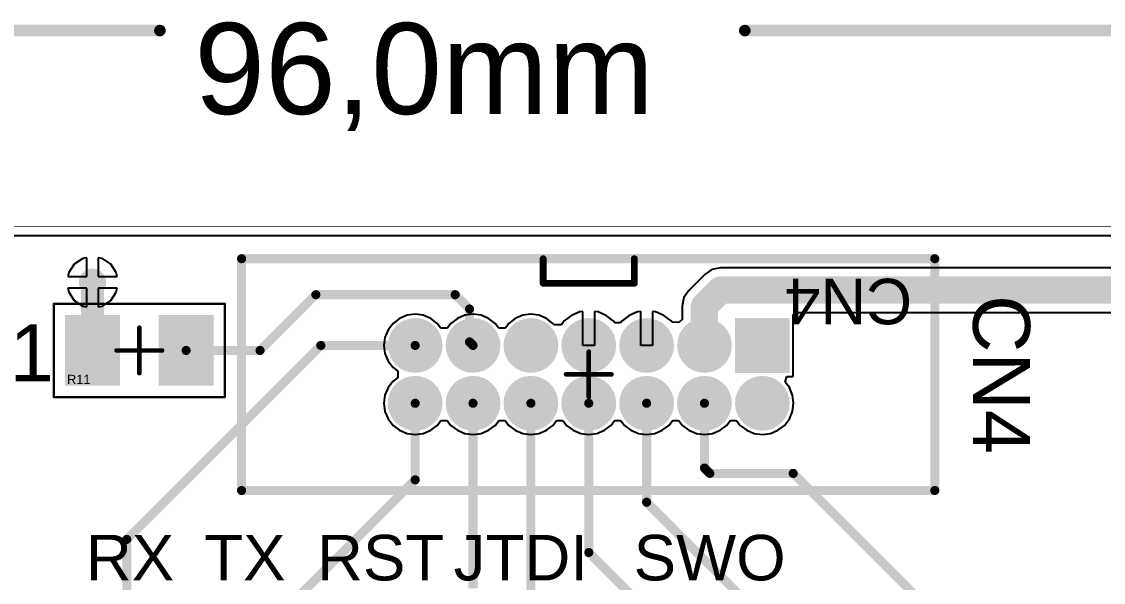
# Model space of a CAD drawing. Header units: inches. Extents: x 0 to 7.57, y 0 to 3.51.
# Drawn here: x 1.498 to 2.432, y 3.009 to 3.494 of the extents above; entities that cross this region are included whole.
import ezdxf

# ---------------------------------------------------------------- set-up
doc = ezdxf.new("R2010")
doc.units = ezdxf.units.IN
doc.header["$MEASUREMENT"] = 0
for name, color, linetype in [('Bottom Solder', 6, 'Continuous'), ('Keep-Out Layer', 6, 'Continuous'), ('L1', 1, 'Continuous'), ('L2', 5, 'Continuous'), ('Multi-Layer', 9, 'Continuous'), ('Pad Holes', 156, 'Continuous'), ('Top Courtyard', 56, 'Continuous'), ('Top Overlay', 2, 'Continuous'), ('Top Paste', 8, 'Continuous'), ('Top Solder', 216, 'Continuous'), ('Via Holes', 16, 'Continuous')]:
    doc.layers.add(name, color=color, linetype=linetype)
doc.styles.add('Arial', font='', dxfattribs={"height": 0.2})
doc.styles.get('Arial').set_extended_font_data('Arial')

# ---------------------------------------------------------------- blocks, each defined once
blk = doc.blocks.new('RES_SM0805_YAGEORC_N_11')
at = {"layer": 'L1'}
for points in [[(-0.06011815, -0.02657480000000001), (-0.06011815, 0.0265748), (-0.02074805000000001, 0.02657480000000001), (-0.02074804999999999, -0.0265748)], [(0.02074795, -0.02657480000000001), (0.02074794999999999, 0.0265748), (0.06011805, 0.02657480000000001), (0.06011805, -0.0265748)]]:
    blk.add_hatch(color=1, dxfattribs=at).paths.add_polyline_path(points)
at = {"layer": 'Top Paste'}
for points in [[(-0.06011815, -0.02657480000000001), (-0.06011815, 0.0265748), (-0.02074805000000001, 0.02657480000000001), (-0.02074804999999999, -0.0265748)], [(0.02074795, -0.02657480000000001), (0.02074794999999999, 0.0265748), (0.06011805, 0.02657480000000001), (0.06011805, -0.0265748)]]:
    blk.add_hatch(color=8, dxfattribs=at).paths.add_polyline_path(points)
at = {"layer": 'Top Solder'}
for points in [[(-0.06411815, -0.03057480000000001), (-0.06411815, 0.0305748), (-0.01674805000000001, 0.03057480000000001), (-0.01674804999999999, -0.0305748)], [(0.01674795, -0.03057480000000001), (0.01674794999999999, 0.0305748), (0.06411805, 0.03057480000000001), (0.06411805, -0.0305748)]]:
    blk.add_hatch(color=216, dxfattribs=at).paths.add_polyline_path(points)
at = {"layer": 'Top Courtyard'}
for points in [[(-0.0738189, -0.0403543, 0.0019685, 0.0019685, 0), (-0.0738189, 0.0403543, 0.0019685, 0.0019685, 0)], [(-0.0738189, 0.0403543, 0.0019685, 0.0019685, 0), (0.0738189, 0.0403543, 0.0019685, 0.0019685, 0)], [(0.0738189, -0.0403543, 0.0019685, 0.0019685, 0), (0.0738189, 0.0403543, 0.0019685, 0.0019685, 0)], [(0, -0.019685, 0.003937, 0.003937, 0), (0, 0.019685, 0.003937, 0.003937, 0)], [(-0.0196851, 0, 0.003937, 0.003937, 0), (0.019685, 0, 0.003937, 0.003937, 0)], [(-0.0738189, -0.0403543, 0.0019685, 0.0019685, 0), (0.0738189, -0.0403543, 0.0019685, 0.0019685, 0)]]:
    blk.add_lwpolyline(points, format="xyseb", dxfattribs=at)
for points in [[(-0.074311, 0.0403543, 0.0009842, 0.0009842, 1), (-0.0733268, 0.0403543, 0.0009842, 0.0009842, 1)], [(-0.074311, 0.0403543, 0.0009842, 0.0009842, 1), (-0.0733268, 0.0403543, 0.0009842, 0.0009842, 1)], [(0.0733268, 0.0403543, 0.0009842, 0.0009842, 1), (0.074311, 0.0403543, 0.0009842, 0.0009842, 1)], [(0.0733268, 0.0403543, 0.0009842, 0.0009842, 1), (0.074311, 0.0403543, 0.0009842, 0.0009842, 1)], [(-0.0009842, 0.019685, 0.0019685, 0.0019685, 1), (0.0009842, 0.019685, 0.0019685, 0.0019685, 1)], [(-0.0206693, 0, 0.0019685, 0.0019685, 1), (-0.0187009, 0, 0.0019685, 0.0019685, 1)], [(0.0187008, 0, 0.0019685, 0.0019685, 1), (0.0206692, 0, 0.0019685, 0.0019685, 1)], [(-0.0009842, -0.019685, 0.0019685, 0.0019685, 1), (0.0009842, -0.019685, 0.0019685, 0.0019685, 1)], [(-0.074311, -0.0403543, 0.0009842, 0.0009842, 1), (-0.0733268, -0.0403543, 0.0009842, 0.0009842, 1)], [(-0.074311, -0.0403543, 0.0009842, 0.0009842, 1), (-0.0733268, -0.0403543, 0.0009842, 0.0009842, 1)], [(0.0733268, -0.0403543, 0.0009842, 0.0009842, 1), (0.074311, -0.0403543, 0.0009842, 0.0009842, 1)], [(0.0733268, -0.0403543, 0.0009842, 0.0009842, 1), (0.074311, -0.0403543, 0.0009842, 0.0009842, 1)]]:
    blk.add_lwpolyline(points, format="xyseb", close=True, dxfattribs=at)
at = {"layer": 'Top Overlay'}
for points in [[(-0.0738189, -0.0403543, 0.0019685, 0.0019685, 0), (-0.0738189, 0.0403543, 0.0019685, 0.0019685, 0)], [(-0.0738189, 0.0403543, 0.0019685, 0.0019685, 0), (0.0738189, 0.0403543, 0.0019685, 0.0019685, 0)], [(0.0738189, -0.0403543, 0.0019685, 0.0019685, 0), (0.0738189, 0.0403543, 0.0019685, 0.0019685, 0)], [(-0.0738189, -0.0403543, 0.0019685, 0.0019685, 0), (0.0738189, -0.0403543, 0.0019685, 0.0019685, 0)]]:
    blk.add_lwpolyline(points, format="xyseb", dxfattribs=at)
for points in [[(-0.074311, 0.0403543, 0.0009842, 0.0009842, 1), (-0.0733268, 0.0403543, 0.0009842, 0.0009842, 1)], [(-0.074311, 0.0403543, 0.0009842, 0.0009842, 1), (-0.0733268, 0.0403543, 0.0009842, 0.0009842, 1)], [(0.0733268, 0.0403543, 0.0009842, 0.0009842, 1), (0.074311, 0.0403543, 0.0009842, 0.0009842, 1)], [(0.0733268, 0.0403543, 0.0009842, 0.0009842, 1), (0.074311, 0.0403543, 0.0009842, 0.0009842, 1)], [(-0.074311, -0.0403543, 0.0009842, 0.0009842, 1), (-0.0733268, -0.0403543, 0.0009842, 0.0009842, 1)], [(-0.074311, -0.0403543, 0.0009842, 0.0009842, 1), (-0.0733268, -0.0403543, 0.0009842, 0.0009842, 1)], [(0.0733268, -0.0403543, 0.0009842, 0.0009842, 1), (0.074311, -0.0403543, 0.0009842, 0.0009842, 1)], [(0.0733268, -0.0403543, 0.0009842, 0.0009842, 1), (0.074311, -0.0403543, 0.0009842, 0.0009842, 1)]]:
    blk.add_lwpolyline(points, format="xyseb", close=True, dxfattribs=at)
at = {"layer": 'Top Courtyard', "style": 'Arial'}
blk.add_text('R11', height=0.007874, dxfattribs=at).set_placement((-0.0624013, -0.0289373))
blk = doc.blocks.new('2002151100014T4LF_48')
at = {"layer": 'Bottom Solder'}
h = blk.add_hatch(color=6, dxfattribs=at)
edge = h.paths.add_edge_path()
edge.add_arc((-0.15, 0.025), 0.023685, 0, 360)
h = blk.add_hatch(color=6, dxfattribs=at)
edge = h.paths.add_edge_path()
edge.add_arc((-0.1, 0.025), 0.023685, 0, 360)
h = blk.add_hatch(color=6, dxfattribs=at)
edge = h.paths.add_edge_path()
edge.add_arc((-0.05, 0.025), 0.023685, 0, 360)
h = blk.add_hatch(color=6, dxfattribs=at)
edge = h.paths.add_edge_path()
edge.add_arc((0, 0.025), 0.023685, 0, 360)
h = blk.add_hatch(color=6, dxfattribs=at)
edge = h.paths.add_edge_path()
edge.add_arc((0.05, 0.025), 0.023685, 0, 360)
h = blk.add_hatch(color=6, dxfattribs=at)
edge = h.paths.add_edge_path()
edge.add_arc((0.1, 0.025), 0.023685, 0, 360)
h = blk.add_hatch(color=6, dxfattribs=at)
edge = h.paths.add_edge_path()
edge.add_arc((0.15, 0.025), 0.023685, 0, 360)
blk.add_hatch(color=6, dxfattribs=at).paths.add_polyline_path([(-0.17368505, -0.00131495), (-0.12631495, -0.00131495), (-0.12631495, -0.04868505), (-0.17368505, -0.04868505)])
h = blk.add_hatch(color=6, dxfattribs=at)
edge = h.paths.add_edge_path()
edge.add_arc((-0.1, -0.025), 0.023685, 0, 360)
h = blk.add_hatch(color=6, dxfattribs=at)
edge = h.paths.add_edge_path()
edge.add_arc((-0.05, -0.025), 0.023685, 0, 360)
h = blk.add_hatch(color=6, dxfattribs=at)
edge = h.paths.add_edge_path()
edge.add_arc((0, -0.025), 0.023685, 0, 360)
h = blk.add_hatch(color=6, dxfattribs=at)
edge = h.paths.add_edge_path()
edge.add_arc((0.05, -0.025), 0.023685, 0, 360)
h = blk.add_hatch(color=6, dxfattribs=at)
edge = h.paths.add_edge_path()
edge.add_arc((0.1, -0.025), 0.023685, 0, 360)
h = blk.add_hatch(color=6, dxfattribs=at)
edge = h.paths.add_edge_path()
edge.add_arc((0.15, -0.025), 0.023685, 0, 360)
at = {"layer": 'L1'}
h = blk.add_hatch(color=1, dxfattribs=at)
edge = h.paths.add_edge_path()
edge.add_arc((-0.15, 0.025), 0.019685, 0, 360)
h = blk.add_hatch(color=1, dxfattribs=at)
edge = h.paths.add_edge_path()
edge.add_arc((-0.1, 0.025), 0.019685, 0, 360)
h = blk.add_hatch(color=1, dxfattribs=at)
edge = h.paths.add_edge_path()
edge.add_arc((-0.05, 0.025), 0.019685, 0, 360)
h = blk.add_hatch(color=1, dxfattribs=at)
edge = h.paths.add_edge_path()
edge.add_arc((0, 0.025), 0.019685, 0, 360)
h = blk.add_hatch(color=1, dxfattribs=at)
edge = h.paths.add_edge_path()
edge.add_arc((0.05, 0.025), 0.019685, 0, 360)
h = blk.add_hatch(color=1, dxfattribs=at)
edge = h.paths.add_edge_path()
edge.add_arc((0.1, 0.025), 0.019685, 0, 360)
h = blk.add_hatch(color=1, dxfattribs=at)
edge = h.paths.add_edge_path()
edge.add_arc((0.15, 0.025), 0.019685, 0, 360)
blk.add_hatch(color=1, dxfattribs=at).paths.add_polyline_path([(-0.16968505, -0.00531495), (-0.13031495, -0.00531495), (-0.13031495, -0.04468505), (-0.16968505, -0.04468505)])
h = blk.add_hatch(color=1, dxfattribs=at)
edge = h.paths.add_edge_path()
edge.add_arc((-0.1, -0.025), 0.019685, 0, 360)
h = blk.add_hatch(color=1, dxfattribs=at)
edge = h.paths.add_edge_path()
edge.add_arc((-0.05, -0.025), 0.019685, 0, 360)
h = blk.add_hatch(color=1, dxfattribs=at)
edge = h.paths.add_edge_path()
edge.add_arc((0, -0.025), 0.019685, 0, 360)
h = blk.add_hatch(color=1, dxfattribs=at)
edge = h.paths.add_edge_path()
edge.add_arc((0.05, -0.025), 0.019685, 0, 360)
h = blk.add_hatch(color=1, dxfattribs=at)
edge = h.paths.add_edge_path()
edge.add_arc((0.1, -0.025), 0.019685, 0, 360)
h = blk.add_hatch(color=1, dxfattribs=at)
edge = h.paths.add_edge_path()
edge.add_arc((0.15, -0.025), 0.019685, 0, 360)
at = {"layer": 'L2'}
h = blk.add_hatch(color=5, dxfattribs=at)
edge = h.paths.add_edge_path()
edge.add_arc((-0.15, 0.025), 0.019685, 0, 360)
h = blk.add_hatch(color=5, dxfattribs=at)
edge = h.paths.add_edge_path()
edge.add_arc((-0.1, 0.025), 0.019685, 0, 360)
h = blk.add_hatch(color=5, dxfattribs=at)
edge = h.paths.add_edge_path()
edge.add_arc((-0.05, 0.025), 0.019685, 0, 360)
h = blk.add_hatch(color=5, dxfattribs=at)
edge = h.paths.add_edge_path()
edge.add_arc((0, 0.025), 0.019685, 0, 360)
h = blk.add_hatch(color=5, dxfattribs=at)
edge = h.paths.add_edge_path()
edge.add_arc((0.05, 0.025), 0.019685, 0, 360)
h = blk.add_hatch(color=5, dxfattribs=at)
edge = h.paths.add_edge_path()
edge.add_arc((0.1, 0.025), 0.019685, 0, 360)
h = blk.add_hatch(color=5, dxfattribs=at)
edge = h.paths.add_edge_path()
edge.add_arc((0.15, 0.025), 0.019685, 0, 360)
blk.add_hatch(color=5, dxfattribs=at).paths.add_polyline_path([(-0.16968505, -0.00531495), (-0.13031495, -0.00531495), (-0.13031495, -0.04468505), (-0.16968505, -0.04468505)])
h = blk.add_hatch(color=5, dxfattribs=at)
edge = h.paths.add_edge_path()
edge.add_arc((-0.1, -0.025), 0.019685, 0, 360)
h = blk.add_hatch(color=5, dxfattribs=at)
edge = h.paths.add_edge_path()
edge.add_arc((-0.05, -0.025), 0.019685, 0, 360)
h = blk.add_hatch(color=5, dxfattribs=at)
edge = h.paths.add_edge_path()
edge.add_arc((0, -0.025), 0.019685, 0, 360)
h = blk.add_hatch(color=5, dxfattribs=at)
edge = h.paths.add_edge_path()
edge.add_arc((0.05, -0.025), 0.019685, 0, 360)
h = blk.add_hatch(color=5, dxfattribs=at)
edge = h.paths.add_edge_path()
edge.add_arc((0.1, -0.025), 0.019685, 0, 360)
h = blk.add_hatch(color=5, dxfattribs=at)
edge = h.paths.add_edge_path()
edge.add_arc((0.15, -0.025), 0.019685, 0, 360)
at = {"layer": 'Multi-Layer'}
h = blk.add_hatch(color=9, dxfattribs=at)
edge = h.paths.add_edge_path()
edge.add_arc((-0.15, 0.025), 0.019685, 0, 360)
h = blk.add_hatch(color=9, dxfattribs=at)
edge = h.paths.add_edge_path()
edge.add_arc((-0.1, 0.025), 0.019685, 0, 360)
h = blk.add_hatch(color=9, dxfattribs=at)
edge = h.paths.add_edge_path()
edge.add_arc((-0.05, 0.025), 0.019685, 0, 360)
h = blk.add_hatch(color=9, dxfattribs=at)
edge = h.paths.add_edge_path()
edge.add_arc((0, 0.025), 0.019685, 0, 360)
h = blk.add_hatch(color=9, dxfattribs=at)
edge = h.paths.add_edge_path()
edge.add_arc((0.05, 0.025), 0.019685, 0, 360)
h = blk.add_hatch(color=9, dxfattribs=at)
edge = h.paths.add_edge_path()
edge.add_arc((0.1, 0.025), 0.019685, 0, 360)
h = blk.add_hatch(color=9, dxfattribs=at)
edge = h.paths.add_edge_path()
edge.add_arc((0.15, 0.025), 0.019685, 0, 360)
blk.add_hatch(color=9, dxfattribs=at).paths.add_polyline_path([(-0.16968505, -0.00531495), (-0.13031495, -0.00531495), (-0.13031495, -0.04468505), (-0.16968505, -0.04468505)])
h = blk.add_hatch(color=9, dxfattribs=at)
edge = h.paths.add_edge_path()
edge.add_arc((-0.1, -0.025), 0.019685, 0, 360)
h = blk.add_hatch(color=9, dxfattribs=at)
edge = h.paths.add_edge_path()
edge.add_arc((-0.05, -0.025), 0.019685, 0, 360)
h = blk.add_hatch(color=9, dxfattribs=at)
edge = h.paths.add_edge_path()
edge.add_arc((0, -0.025), 0.019685, 0, 360)
h = blk.add_hatch(color=9, dxfattribs=at)
edge = h.paths.add_edge_path()
edge.add_arc((0.05, -0.025), 0.019685, 0, 360)
h = blk.add_hatch(color=9, dxfattribs=at)
edge = h.paths.add_edge_path()
edge.add_arc((0.1, -0.025), 0.019685, 0, 360)
h = blk.add_hatch(color=9, dxfattribs=at)
edge = h.paths.add_edge_path()
edge.add_arc((0.15, -0.025), 0.019685, 0, 360)
at = {"layer": 'Pad Holes'}
h = blk.add_hatch(color=7, dxfattribs=at)
edge = h.paths.add_edge_path()
edge.add_arc((-0.15, 0.025), 0.0137795, 0, 360)
h = blk.add_hatch(color=7, dxfattribs=at)
edge = h.paths.add_edge_path()
edge.add_arc((-0.1, 0.025), 0.0137795, 0, 360)
h = blk.add_hatch(color=7, dxfattribs=at)
edge = h.paths.add_edge_path()
edge.add_arc((-0.05, 0.025), 0.0137795, 0, 360)
h = blk.add_hatch(color=7, dxfattribs=at)
edge = h.paths.add_edge_path()
edge.add_arc((0, 0.025), 0.0137795, 0, 360)
h = blk.add_hatch(color=7, dxfattribs=at)
edge = h.paths.add_edge_path()
edge.add_arc((0.05, 0.025), 0.0137795, 0, 360)
h = blk.add_hatch(color=7, dxfattribs=at)
edge = h.paths.add_edge_path()
edge.add_arc((0.1, 0.025), 0.0137795, 0, 360)
h = blk.add_hatch(color=7, dxfattribs=at)
edge = h.paths.add_edge_path()
edge.add_arc((0.15, 0.025), 0.0137795, 0, 360)
h = blk.add_hatch(color=7, dxfattribs=at)
edge = h.paths.add_edge_path()
edge.add_arc((-0.15, -0.025), 0.0137795, 0, 360)
h = blk.add_hatch(color=7, dxfattribs=at)
edge = h.paths.add_edge_path()
edge.add_arc((-0.1, -0.025), 0.0137795, 0, 360)
h = blk.add_hatch(color=7, dxfattribs=at)
edge = h.paths.add_edge_path()
edge.add_arc((-0.05, -0.025), 0.0137795, 0, 360)
h = blk.add_hatch(color=7, dxfattribs=at)
edge = h.paths.add_edge_path()
edge.add_arc((0, -0.025), 0.0137795, 0, 360)
h = blk.add_hatch(color=7, dxfattribs=at)
edge = h.paths.add_edge_path()
edge.add_arc((0.05, -0.025), 0.0137795, 0, 360)
h = blk.add_hatch(color=7, dxfattribs=at)
edge = h.paths.add_edge_path()
edge.add_arc((0.1, -0.025), 0.0137795, 0, 360)
h = blk.add_hatch(color=7, dxfattribs=at)
edge = h.paths.add_edge_path()
edge.add_arc((0.15, -0.025), 0.0137795, 0, 360)
at = {"layer": 'Top Solder'}
h = blk.add_hatch(color=216, dxfattribs=at)
edge = h.paths.add_edge_path()
edge.add_arc((-0.15, 0.025), 0.023685, 0, 360)
h = blk.add_hatch(color=216, dxfattribs=at)
edge = h.paths.add_edge_path()
edge.add_arc((-0.1, 0.025), 0.023685, 0, 360)
h = blk.add_hatch(color=216, dxfattribs=at)
edge = h.paths.add_edge_path()
edge.add_arc((-0.05, 0.025), 0.023685, 0, 360)
h = blk.add_hatch(color=216, dxfattribs=at)
edge = h.paths.add_edge_path()
edge.add_arc((0, 0.025), 0.023685, 0, 360)
h = blk.add_hatch(color=216, dxfattribs=at)
edge = h.paths.add_edge_path()
edge.add_arc((0.05, 0.025), 0.023685, 0, 360)
h = blk.add_hatch(color=216, dxfattribs=at)
edge = h.paths.add_edge_path()
edge.add_arc((0.1, 0.025), 0.023685, 0, 360)
h = blk.add_hatch(color=216, dxfattribs=at)
edge = h.paths.add_edge_path()
edge.add_arc((0.15, 0.025), 0.023685, 0, 360)
blk.add_hatch(color=216, dxfattribs=at).paths.add_polyline_path([(-0.17368505, -0.00131495), (-0.12631495, -0.00131495), (-0.12631495, -0.04868505), (-0.17368505, -0.04868505)])
h = blk.add_hatch(color=216, dxfattribs=at)
edge = h.paths.add_edge_path()
edge.add_arc((-0.1, -0.025), 0.023685, 0, 360)
h = blk.add_hatch(color=216, dxfattribs=at)
edge = h.paths.add_edge_path()
edge.add_arc((-0.05, -0.025), 0.023685, 0, 360)
h = blk.add_hatch(color=216, dxfattribs=at)
edge = h.paths.add_edge_path()
edge.add_arc((0, -0.025), 0.023685, 0, 360)
h = blk.add_hatch(color=216, dxfattribs=at)
edge = h.paths.add_edge_path()
edge.add_arc((0.05, -0.025), 0.023685, 0, 360)
h = blk.add_hatch(color=216, dxfattribs=at)
edge = h.paths.add_edge_path()
edge.add_arc((0.1, -0.025), 0.023685, 0, 360)
h = blk.add_hatch(color=216, dxfattribs=at)
edge = h.paths.add_edge_path()
edge.add_arc((0.15, -0.025), 0.023685, 0, 360)
at = {"layer": 'Top Courtyard'}
for points in [[(-0.2990157, 0.1003937, 0.007874, 0.007874, 0), (-0.2990157, -0.1, 0.007874, 0.007874, 0)], [(0.3, 0.1003937, 0.007874, 0.007874, 0), (-0.2990157, 0.1003937, 0.007874, 0.007874, 0)], [(0.3, 0.1003937, 0.007874, 0.007874, 0), (0.3, -0.1, 0.007874, 0.007874, 0)], [(0, 0.019685, 0.003937, 0.003937, 0), (0, -0.019685, 0.003937, 0.003937, 0)], [(0.019685, 0, 0.003937, 0.003937, 0), (-0.019685, 0, 0.003937, 0.003937, 0)], [(0.3, -0.1, 0.007874, 0.007874, 0), (-0.2990157, -0.1, 0.007874, 0.007874, 0)]]:
    blk.add_lwpolyline(points, format="xyseb", dxfattribs=at)
for points in [[(-0.3009842, 0.1003937, 0.003937, 0.003937, 1), (-0.2970472, 0.1003937, 0.003937, 0.003937, 1)], [(-0.3009842, 0.1003937, 0.003937, 0.003937, 1), (-0.2970472, 0.1003937, 0.003937, 0.003937, 1)], [(0.2980315, 0.1003937, 0.003937, 0.003937, 1), (0.3019685, 0.1003937, 0.003937, 0.003937, 1)], [(0.2980315, 0.1003937, 0.003937, 0.003937, 1), (0.3019685, 0.1003937, 0.003937, 0.003937, 1)], [(-0.0009842, 0.019685, 0.0019685, 0.0019685, 1), (0.0009842, 0.019685, 0.0019685, 0.0019685, 1)], [(-0.0206692, 0, 0.0019685, 0.0019685, 1), (-0.0187008, 0, 0.0019685, 0.0019685, 1)], [(0.0187008, 0, 0.0019685, 0.0019685, 1), (0.0206692, 0, 0.0019685, 0.0019685, 1)], [(-0.0009842, -0.019685, 0.0019685, 0.0019685, 1), (0.0009842, -0.019685, 0.0019685, 0.0019685, 1)], [(-0.3009842, -0.1, 0.003937, 0.003937, 1), (-0.2970472, -0.1, 0.003937, 0.003937, 1)], [(-0.3009842, -0.1, 0.003937, 0.003937, 1), (-0.2970472, -0.1, 0.003937, 0.003937, 1)], [(0.2980315, -0.1, 0.003937, 0.003937, 1), (0.3019685, -0.1, 0.003937, 0.003937, 1)], [(0.2980315, -0.1, 0.003937, 0.003937, 1), (0.3019685, -0.1, 0.003937, 0.003937, 1)]]:
    blk.add_lwpolyline(points, format="xyseb", close=True, dxfattribs=at)
at = {"layer": 'Top Overlay'}
for points in [[(-0.2990157, 0.1003937, 0.007874, 0.007874, 0), (-0.2990157, -0.1, 0.007874, 0.007874, 0)], [(0.3, 0.1003937, 0.007874, 0.007874, 0), (-0.2990157, 0.1003937, 0.007874, 0.007874, 0)], [(0.3, 0.1003937, 0.007874, 0.007874, 0), (0.3, -0.1, 0.007874, 0.007874, 0)], [(-0.0393701, -0.0787402, 0.0059055, 0.0059055, 0), (-0.0393701, -0.1, 0.0059055, 0.0059055, 0)], [(0.0393701, -0.0787402, 0.0059055, 0.0059055, 0), (-0.0393701, -0.0787402, 0.0059055, 0.0059055, 0)], [(0.0393701, -0.0787402, 0.0059055, 0.0059055, 0), (0.0393701, -0.1, 0.0059055, 0.0059055, 0)], [(0.3, -0.1, 0.007874, 0.007874, 0), (-0.2990157, -0.1, 0.007874, 0.007874, 0)]]:
    blk.add_lwpolyline(points, format="xyseb", dxfattribs=at)
for points in [[(-0.3009842, 0.1003937, 0.003937, 0.003937, 1), (-0.2970472, 0.1003937, 0.003937, 0.003937, 1)], [(-0.3009842, 0.1003937, 0.003937, 0.003937, 1), (-0.2970472, 0.1003937, 0.003937, 0.003937, 1)], [(0.2980315, 0.1003937, 0.003937, 0.003937, 1), (0.3019685, 0.1003937, 0.003937, 0.003937, 1)], [(0.2980315, 0.1003937, 0.003937, 0.003937, 1), (0.3019685, 0.1003937, 0.003937, 0.003937, 1)], [(-0.0408465, -0.0787402, 0.0029527, 0.0029527, 1), (-0.0378937, -0.0787402, 0.0029527, 0.0029527, 1)], [(-0.0408465, -0.0787402, 0.0029527, 0.0029527, 1), (-0.0378937, -0.0787402, 0.0029527, 0.0029527, 1)], [(0.0378937, -0.0787402, 0.0029527, 0.0029527, 1), (0.0408465, -0.0787402, 0.0029527, 0.0029527, 1)], [(0.0378937, -0.0787402, 0.0029527, 0.0029527, 1), (0.0408465, -0.0787402, 0.0029527, 0.0029527, 1)], [(-0.3009842, -0.1, 0.003937, 0.003937, 1), (-0.2970472, -0.1, 0.003937, 0.003937, 1)], [(-0.3009842, -0.1, 0.003937, 0.003937, 1), (-0.2970472, -0.1, 0.003937, 0.003937, 1)], [(-0.0408465, -0.1, 0.0029527, 0.0029527, 1), (-0.0378937, -0.1, 0.0029527, 0.0029527, 1)], [(0.0378937, -0.1, 0.0029527, 0.0029527, 1), (0.0408465, -0.1, 0.0029527, 0.0029527, 1)], [(0.2980315, -0.1, 0.003937, 0.003937, 1), (0.3019685, -0.1, 0.003937, 0.003937, 1)], [(0.2980315, -0.1, 0.003937, 0.003937, 1), (0.3019685, -0.1, 0.003937, 0.003937, 1)]]:
    blk.add_lwpolyline(points, format="xyseb", close=True, dxfattribs=at)
at = {"layer": 'Top Courtyard', "style": 'Arial'}
blk.add_text('CN4', height=0.0393701, dxfattribs=at).set_placement((-0.2795276, -0.0826772))

msp = doc.modelspace()

# ---------------------------------------------------------------- hatches: boundary and pattern name
at = {"layer": 'Bottom Solder'}
h = msp.add_hatch(color=6, dxfattribs=at)
edge = h.paths.add_edge_path()
edge.add_arc((1.5589762, 3.2686218), 0.0099055, 0, 360)
at = {"layer": 'L1'}
h = msp.add_hatch(color=1, dxfattribs=at)
edge = h.paths.add_edge_path()
edge.add_arc((1.5589762, 3.2686218), 0.011811, 0, 360)
at = {"layer": 'L2'}
h = msp.add_hatch(color=5, dxfattribs=at)
edge = h.paths.add_edge_path()
edge.add_arc((1.5589762, 3.2686218), 0.011811, 0, 360)
at = {"layer": 'Top Solder'}
h = msp.add_hatch(color=216, dxfattribs=at)
edge = h.paths.add_edge_path()
edge.add_arc((1.5589762, 3.2686218), 0.0099055, 0, 360)
at = {"layer": 'Via Holes'}
h = msp.add_hatch(color=7, dxfattribs=at)
edge = h.paths.add_edge_path()
edge.add_arc((1.5589762, 3.2686218), 0.0059055, 0, 360)

# ---------------------------------------------------------------- linework, layer by layer
at = {"layer": 'Keep-Out Layer'}
msp.add_lwpolyline([(0.4822835, 3.3169291, 0.0003937, 0.0003937, 0), (3.3169292, 3.3169291, 0.0003937, 0.0003937, 0)], format="xyseb", dxfattribs=at)
at = {"layer": 'L1'}
for points in [[(1.5589762, 3.2096458, 0.019685, 0.019685, 0), (1.5589762, 3.2686218, 0.019685, 0.019685, 0)], [(1.7037402, 3.2096457, 0.007874, 0.007874, 0), (1.7519685, 3.257874, 0.007874, 0.007874, 0)], [(1.7519685, 3.257874, 0.007874, 0.007874, 0), (1.872356, 3.257874, 0.007874, 0.007874, 0)], [(1.872356, 3.257874, 0.007874, 0.007874, 0), (1.8847575, 3.2454725, 0.007874, 0.007874, 0)], [(1.8847575, 3.2170142, 0.007874, 0.007874, 0), (1.8847575, 3.2454725, 0.007874, 0.007874, 0)], [(1.5589762, 3.2096458, 0.019685, 0.019685, 0), (1.5589763, 3.2096457, 0.019685, 0.019685, 0)], [(1.5885827, 3.0462598, 0.007874, 0.007874, 0), (1.7562993, 3.2139764, 0.007874, 0.007874, 0)], [(1.7562993, 3.2139764, 0.007874, 0.007874, 0), (1.8377953, 3.2139764, 0.007874, 0.007874, 0)], [(1.8847575, 3.2170142, 0.007874, 0.007874, 0), (1.8877953, 3.2139764, 0.007874, 0.007874, 0)], [(1.6398424, 3.2096457, 0.007874, 0.007874, 0), (1.7037402, 3.2096457, 0.007874, 0.007874, 0)], [(1.8377953, 3.0977167, 0.007874, 0.007874, 0), (1.8377953, 3.1639764, 0.007874, 0.007874, 0)], [(1.8877953, 3.0040158, 0.007874, 0.007874, 0), (1.8877953, 3.1639764, 0.007874, 0.007874, 0)], [(1.9377953, 2.9658268, 0.007874, 0.007874, 0), (1.9377953, 3.1639764, 0.007874, 0.007874, 0)], [(1.9877953, 3.0349478, 0.007874, 0.007874, 0), (1.9877953, 3.1639764, 0.007874, 0.007874, 0)], [(2.0377953, 3.0784252, 0.007874, 0.007874, 0), (2.0377953, 3.1639764, 0.007874, 0.007874, 0)], [(2.0877953, 3.107959, 0.007874, 0.007874, 0), (2.0877953, 3.1639764, 0.007874, 0.007874, 0)], [(2.0877953, 3.107959, 0.007874, 0.007874, 0), (2.0924078, 3.1033465, 0.007874, 0.007874, 0)], [(2.0924078, 3.1033465, 0.007874, 0.007874, 0), (2.1644491, 3.1033465, 0.007874, 0.007874, 0)], [(2.1644491, 3.1033465, 0.007874, 0.007874, 0), (2.2952756, 2.97252, 0.007874, 0.007874, 0)], [(1.7007873, 2.9607087, 0.007874, 0.007874, 0), (1.8377953, 3.0977167, 0.007874, 0.007874, 0)], [(2.0377953, 3.0784252, 0.007874, 0.007874, 0), (2.1545276, 2.9616929, 0.007874, 0.007874, 0)], [(1.5885827, 2.9616929, 0.007874, 0.007874, 0), (1.5885827, 3.0462598, 0.007874, 0.007874, 0)], [(1.9877953, 3.0349478, 0.007874, 0.007874, 0), (2.0393701, 2.983373, 0.007874, 0.007874, 0)]]:
    msp.add_lwpolyline(points, format="xyseb", dxfattribs=at)
for points in [[(1.554055, 3.2686218, 0.0098425, 0.0098425, 1), (1.5638974, 3.2686218, 0.0098425, 0.0098425, 1)], [(1.75, 3.257874, 0.003937, 0.003937, 1), (1.753937, 3.257874, 0.003937, 0.003937, 1)], [(1.75, 3.257874, 0.003937, 0.003937, 1), (1.753937, 3.257874, 0.003937, 0.003937, 1)], [(1.8703875, 3.257874, 0.003937, 0.003937, 1), (1.8743245, 3.257874, 0.003937, 0.003937, 1)], [(1.8703875, 3.257874, 0.003937, 0.003937, 1), (1.8743245, 3.257874, 0.003937, 0.003937, 1)], [(1.882789, 3.2454725, 0.003937, 0.003937, 1), (1.886726, 3.2454725, 0.003937, 0.003937, 1)], [(1.882789, 3.2454725, 0.003937, 0.003937, 1), (1.886726, 3.2454725, 0.003937, 0.003937, 1)], [(1.554055, 3.2096458, 0.0098425, 0.0098425, 1), (1.5638974, 3.2096458, 0.0098425, 0.0098425, 1)], [(1.554055, 3.2096458, 0.0098425, 0.0098425, 1), (1.5638974, 3.2096458, 0.0098425, 0.0098425, 1)], [(1.5540551, 3.2096457, 0.0098425, 0.0098425, 1), (1.5638975, 3.2096457, 0.0098425, 0.0098425, 1)], [(1.7543308, 3.2139764, 0.003937, 0.003937, 1), (1.7582678, 3.2139764, 0.003937, 0.003937, 1)], [(1.7543308, 3.2139764, 0.003937, 0.003937, 1), (1.7582678, 3.2139764, 0.003937, 0.003937, 1)], [(1.8358268, 3.2139764, 0.003937, 0.003937, 1), (1.8397638, 3.2139764, 0.003937, 0.003937, 1)], [(1.882789, 3.2170142, 0.003937, 0.003937, 1), (1.886726, 3.2170142, 0.003937, 0.003937, 1)], [(1.882789, 3.2170142, 0.003937, 0.003937, 1), (1.886726, 3.2170142, 0.003937, 0.003937, 1)], [(1.8858268, 3.2139764, 0.003937, 0.003937, 1), (1.8897638, 3.2139764, 0.003937, 0.003937, 1)], [(1.6378739, 3.2096457, 0.003937, 0.003937, 1), (1.6418109, 3.2096457, 0.003937, 0.003937, 1)], [(1.7017717, 3.2096457, 0.003937, 0.003937, 1), (1.7057087, 3.2096457, 0.003937, 0.003937, 1)], [(1.7017717, 3.2096457, 0.003937, 0.003937, 1), (1.7057087, 3.2096457, 0.003937, 0.003937, 1)], [(1.8358268, 3.1639764, 0.003937, 0.003937, 1), (1.8397638, 3.1639764, 0.003937, 0.003937, 1)], [(1.8858268, 3.1639764, 0.003937, 0.003937, 1), (1.8897638, 3.1639764, 0.003937, 0.003937, 1)], [(1.9358268, 3.1639764, 0.003937, 0.003937, 1), (1.9397638, 3.1639764, 0.003937, 0.003937, 1)], [(1.9858268, 3.1639764, 0.003937, 0.003937, 1), (1.9897638, 3.1639764, 0.003937, 0.003937, 1)], [(2.0358268, 3.1639764, 0.003937, 0.003937, 1), (2.0397638, 3.1639764, 0.003937, 0.003937, 1)], [(2.0858268, 3.1639764, 0.003937, 0.003937, 1), (2.0897638, 3.1639764, 0.003937, 0.003937, 1)], [(2.0858268, 3.107959, 0.003937, 0.003937, 1), (2.0897638, 3.107959, 0.003937, 0.003937, 1)], [(2.0858268, 3.107959, 0.003937, 0.003937, 1), (2.0897638, 3.107959, 0.003937, 0.003937, 1)], [(2.0904393, 3.1033465, 0.003937, 0.003937, 1), (2.0943763, 3.1033465, 0.003937, 0.003937, 1)], [(2.0904393, 3.1033465, 0.003937, 0.003937, 1), (2.0943763, 3.1033465, 0.003937, 0.003937, 1)], [(2.1624806, 3.1033465, 0.003937, 0.003937, 1), (2.1664176, 3.1033465, 0.003937, 0.003937, 1)], [(2.1624806, 3.1033465, 0.003937, 0.003937, 1), (2.1664176, 3.1033465, 0.003937, 0.003937, 1)], [(1.8358268, 3.0977167, 0.003937, 0.003937, 1), (1.8397638, 3.0977167, 0.003937, 0.003937, 1)], [(1.8358268, 3.0977167, 0.003937, 0.003937, 1), (1.8397638, 3.0977167, 0.003937, 0.003937, 1)], [(2.0358268, 3.0784252, 0.003937, 0.003937, 1), (2.0397638, 3.0784252, 0.003937, 0.003937, 1)], [(2.0358268, 3.0784252, 0.003937, 0.003937, 1), (2.0397638, 3.0784252, 0.003937, 0.003937, 1)], [(1.5866142, 3.0462598, 0.003937, 0.003937, 1), (1.5905512, 3.0462598, 0.003937, 0.003937, 1)], [(1.5866142, 3.0462598, 0.003937, 0.003937, 1), (1.5905512, 3.0462598, 0.003937, 0.003937, 1)], [(1.9858268, 3.0349478, 0.003937, 0.003937, 1), (1.9897638, 3.0349478, 0.003937, 0.003937, 1)], [(1.9858268, 3.0349478, 0.003937, 0.003937, 1), (1.9897638, 3.0349478, 0.003937, 0.003937, 1)]]:
    msp.add_lwpolyline(points, format="xyseb", close=True, dxfattribs=at)
at = {"layer": 'L2'}
for p, q in [((0.4856086, 3.308901), (3.3136038, 3.3089013)), ((1.5432513, 3.2843467), (1.5384307, 3.277132)), ((1.550466, 3.2891673), (1.5432513, 3.2843467)), ((1.5539762, 3.2898655), (1.550466, 3.2891673)), ((1.5539762, 3.2736218), (1.5539762, 3.2898655)), ((1.5674864, 3.2891673), (1.5639762, 3.2898655)), ((1.5639762, 3.2898655), (1.5639762, 3.2736218)), ((1.5747011, 3.2843467), (1.5674864, 3.2891673)), ((1.5795217, 3.277132), (1.5747011, 3.2843467)), ((2.1016328, 3.2810788), (2.0942593, 3.2796121)), ((3.1691893, 3.2810788), (2.1016328, 3.2810788)), ((1.5384307, 3.277132), (1.5377325, 3.2736218)), ((1.5377325, 3.2736218), (1.5539762, 3.2736218)), ((1.5639762, 3.2736218), (1.5802199, 3.2736218)), ((1.5802199, 3.2736218), (1.5795217, 3.277132)), ((2.0880084, 3.2754354), (2.0741709, 3.2615979)), ((2.0942593, 3.2796121), (2.0880084, 3.2754354)), ((1.5539762, 3.2636218), (1.5377325, 3.2636218)), ((1.5377325, 3.2636218), (1.5384307, 3.2601116)), ((1.5539762, 3.2473781), (1.5539762, 3.2636218)), ((1.5802199, 3.2636218), (1.5639762, 3.2636218)), ((1.5639762, 3.2636218), (1.5639762, 3.2473781)), ((1.5795217, 3.2601116), (1.5802199, 3.2636218)), ((1.5384307, 3.2601116), (1.5432513, 3.2528969)), ((1.5747011, 3.2528969), (1.5795217, 3.2601116)), ((2.0699942, 3.255347), (2.0685275, 3.2479735)), ((2.0741709, 3.2615979), (2.0699942, 3.255347)), ((1.5432513, 3.2528969), (1.550466, 3.2480763)), ((1.550466, 3.2480763), (1.5539762, 3.2473781)), ((1.5639762, 3.2473781), (1.5674864, 3.2480763)), ((1.5674864, 3.2480763), (1.5747011, 3.2528969)), ((2.0685275, 3.2479735), (2.0685275, 3.2364996)), ((1.824294, 3.2373613), (1.8187016, 3.2330701)), ((1.8308065, 3.2400589), (1.824294, 3.2373613)), ((1.8377953, 3.240979), (1.8308065, 3.2400589)), ((1.8447841, 3.2400589), (1.8377953, 3.240979)), ((1.8512966, 3.2373613), (1.8447841, 3.2400589)), ((1.856889, 3.2330701), (1.8512966, 3.2373613)), ((1.874294, 3.2373613), (1.8687016, 3.2330701)), ((1.8808065, 3.2400589), (1.874294, 3.2373613)), ((1.8877953, 3.240979), (1.8808065, 3.2400589)), ((1.8947841, 3.2400589), (1.8877953, 3.240979)), ((1.9012966, 3.2373613), (1.8947841, 3.2400589)), ((1.906889, 3.2330701), (1.9012966, 3.2373613)), ((1.924294, 3.2373613), (1.9187016, 3.2330701)), ((1.9308065, 3.2400589), (1.924294, 3.2373613)), ((1.9377953, 3.240979), (1.9308065, 3.2400589)), ((1.9447841, 3.2400589), (1.9377953, 3.240979)), ((1.9512966, 3.2373613), (1.9447841, 3.2400589)), ((1.956889, 3.2330701), (1.9512966, 3.2373613)), ((1.9666237, 3.235148), (1.9641103, 3.2318725)), ((1.9728247, 3.2399062), (1.9666237, 3.235148)), ((1.9800459, 3.2428974), (1.9728247, 3.2399062)), ((1.9827951, 3.2432593), (1.9800459, 3.2428974)), ((1.9827951, 3.2139764), (1.9827951, 3.2432593)), ((1.9955447, 3.2428974), (1.9927951, 3.2432594)), ((1.9927951, 3.2432594), (1.9927951, 3.2139764)), ((2.0027659, 3.2399062), (1.9955447, 3.2428974)), ((2.0089669, 3.235148), (2.0027659, 3.2399062)), ((2.0102953, 3.2334168), (2.0089669, 3.235148)), ((2.0166237, 3.235148), (2.0152953, 3.2334168)), ((2.0228247, 3.2399062), (2.0166237, 3.235148)), ((2.0300459, 3.2428974), (2.0228247, 3.2399062)), ((2.0327951, 3.2432593), (2.0300459, 3.2428974)), ((2.0327951, 3.2139764), (2.0327951, 3.2432593)), ((2.0455447, 3.2428974), (2.0427951, 3.2432594)), ((2.0427951, 3.2432594), (2.0427951, 3.2139764)), ((2.0527659, 3.2399062), (2.0455447, 3.2428974)), ((2.0589669, 3.235148), (2.0527659, 3.2399062)), ((2.0598337, 3.2340184), (2.0589669, 3.235148)), ((2.0685275, 3.2364996), (2.0657712, 3.2337068)), ((2.1645669, 3.2407479), (2.1688234, 3.2425432)), ((2.1645669, 3.1872048), (2.1645669, 3.2407479)), ((2.1688234, 3.2425432), (3.1612083, 3.2425432)), ((1.8144104, 3.2274777), (1.8117128, 3.2209652)), ((1.8187016, 3.2330701), (1.8144104, 3.2274777)), ((1.8597633, 3.2293243), (1.856889, 3.2330701)), ((1.8606373, 3.228977), (1.8597633, 3.2293243)), ((1.8649533, 3.228977), (1.8606373, 3.228977)), ((1.8658273, 3.2293243), (1.8649533, 3.228977)), ((1.8687016, 3.2330701), (1.8658273, 3.2293243)), ((1.9097633, 3.2293243), (1.906889, 3.2330701)), ((1.9106373, 3.228977), (1.9097633, 3.2293243)), ((1.9149533, 3.228977), (1.9106373, 3.228977)), ((1.9158273, 3.2293243), (1.9149533, 3.228977)), ((1.9187016, 3.2330701), (1.9158273, 3.2293243)), ((1.9578517, 3.2318155), (1.956889, 3.2330701)), ((1.9641103, 3.2318725), (1.9578517, 3.2318155)), ((2.0152953, 3.2334168), (2.0102953, 3.2334168)), ((2.0657712, 3.2337068), (2.0598337, 3.2340184)), ((1.8117128, 3.2209652), (1.8107927, 3.2139764)), ((1.8107927, 3.2139764), (1.8117128, 3.2069876)), ((1.8117128, 3.2069876), (1.8144104, 3.2004751)), ((1.9927951, 3.2139764), (1.9827951, 3.2139764)), ((2.0427951, 3.2139764), (2.0327951, 3.2139764)), ((1.8144104, 3.2004751), (1.8187016, 3.1948827)), ((1.8187016, 3.1948827), (1.8224474, 3.1920084)), ((1.8224474, 3.1920084), (1.8227947, 3.1911344)), ((1.8227947, 3.1911344), (1.8227947, 3.1868184)), ((1.8187016, 3.1830701), (1.8144104, 3.1774777)), ((1.8224474, 3.1859444), (1.8187016, 3.1830701)), ((1.8227947, 3.1868184), (1.8224474, 3.1859444)), ((2.157553, 3.1822048), (2.1589663, 3.1872048)), ((2.1611802, 3.1774777), (2.157553, 3.1822048)), ((2.1589663, 3.1872048), (2.1645669, 3.1872048)), ((1.8117128, 3.1709652), (1.8107927, 3.1639764)), ((1.8144104, 3.1774777), (1.8117128, 3.1709652)), ((2.1638778, 3.1709652), (2.1611802, 3.1774777)), ((2.1647979, 3.1639764), (2.1638778, 3.1709652)), ((1.8107927, 3.1639764), (1.8117128, 3.1569876)), ((2.1638778, 3.1569876), (2.1647979, 3.1639764)), ((1.8117128, 3.1569876), (1.8144104, 3.1504751)), ((1.8144104, 3.1504751), (1.8187016, 3.1448827)), ((2.156889, 3.1448827), (2.1611802, 3.1504751)), ((2.1611802, 3.1504751), (2.1638778, 3.1569876)), ((1.8187016, 3.1448827), (1.824294, 3.1405915)), ((1.8512966, 3.1405915), (1.856889, 3.1448827)), ((1.856889, 3.1448827), (1.8597633, 3.1486285)), ((1.8597633, 3.1486285), (1.8606373, 3.1489758)), ((1.8606373, 3.1489758), (1.8649533, 3.1489758)), ((1.8649533, 3.1489758), (1.8658273, 3.1486285)), ((1.8658273, 3.1486285), (1.8687016, 3.1448827)), ((1.8687016, 3.1448827), (1.874294, 3.1405915)), ((1.9012966, 3.1405915), (1.906889, 3.1448827)), ((1.906889, 3.1448827), (1.9097633, 3.1486285)), ((1.9097633, 3.1486285), (1.9106373, 3.1489758)), ((1.9106373, 3.1489758), (1.9149533, 3.1489758)), ((1.9149533, 3.1489758), (1.9158273, 3.1486285)), ((1.9158273, 3.1486285), (1.9187016, 3.1448827)), ((1.9187016, 3.1448827), (1.924294, 3.1405915)), ((1.9512966, 3.1405915), (1.956889, 3.1448827)), ((1.956889, 3.1448827), (1.9597633, 3.1486285)), ((1.9597633, 3.1486285), (1.9606373, 3.1489758)), ((1.9606373, 3.1489758), (1.9649533, 3.1489758)), ((1.9649533, 3.1489758), (1.9658273, 3.1486285)), ((1.9658273, 3.1486285), (1.9687016, 3.1448827)), ((1.9687016, 3.1448827), (1.974294, 3.1405915)), ((2.0012966, 3.1405915), (2.006889, 3.1448827)), ((2.006889, 3.1448827), (2.0097633, 3.1486285)), ((2.0097633, 3.1486285), (2.0106373, 3.1489758)), ((2.0106373, 3.1489758), (2.0149533, 3.1489758)), ((2.0149533, 3.1489758), (2.0158273, 3.1486285)), ((2.0158273, 3.1486285), (2.0187016, 3.1448827)), ((2.0187016, 3.1448827), (2.024294, 3.1405915)), ((2.0512966, 3.1405915), (2.056889, 3.1448827)), ((2.056889, 3.1448827), (2.0597633, 3.1486285)), ((2.0597633, 3.1486285), (2.0606373, 3.1489758)), ((2.0606373, 3.1489758), (2.0649533, 3.1489758)), ((2.0649533, 3.1489758), (2.0658273, 3.1486285)), ((2.0658273, 3.1486285), (2.0687016, 3.1448827)), ((2.0687016, 3.1448827), (2.074294, 3.1405915)), ((2.1012966, 3.1405915), (2.106889, 3.1448827)), ((2.106889, 3.1448827), (2.1097633, 3.1486285)), ((2.1097633, 3.1486285), (2.1106373, 3.1489758)), ((2.1106373, 3.1489758), (2.1149533, 3.1489758)), ((2.1149533, 3.1489758), (2.1158273, 3.1486285)), ((2.1158273, 3.1486285), (2.1187016, 3.1448827)), ((2.1187016, 3.1448827), (2.124294, 3.1405915)), ((2.1512966, 3.1405915), (2.156889, 3.1448827)), ((1.824294, 3.1405915), (1.8308065, 3.1378939)), ((1.8308065, 3.1378939), (1.8377953, 3.1369738)), ((1.8377953, 3.1369738), (1.8447841, 3.1378939)), ((1.8447841, 3.1378939), (1.8512966, 3.1405915)), ((1.874294, 3.1405915), (1.8808065, 3.1378939)), ((1.8808065, 3.1378939), (1.8877953, 3.1369738)), ((1.8877953, 3.1369738), (1.8947841, 3.1378939)), ((1.8947841, 3.1378939), (1.9012966, 3.1405915)), ((1.924294, 3.1405915), (1.9308065, 3.1378939)), ((1.9308065, 3.1378939), (1.9377953, 3.1369738)), ((1.9377953, 3.1369738), (1.9447841, 3.1378939)), ((1.9447841, 3.1378939), (1.9512966, 3.1405915)), ((1.974294, 3.1405915), (1.9808065, 3.1378939)), ((1.9808065, 3.1378939), (1.9877953, 3.1369738)), ((1.9877953, 3.1369738), (1.9947841, 3.1378939)), ((1.9947841, 3.1378939), (2.0012966, 3.1405915)), ((2.024294, 3.1405915), (2.0308065, 3.1378939)), ((2.0308065, 3.1378939), (2.0377953, 3.1369738)), ((2.0377953, 3.1369738), (2.0447841, 3.1378939)), ((2.0447841, 3.1378939), (2.0512966, 3.1405915)), ((2.074294, 3.1405915), (2.0808065, 3.1378939)), ((2.0808065, 3.1378939), (2.0877953, 3.1369738)), ((2.0877953, 3.1369738), (2.0947841, 3.1378939)), ((2.0947841, 3.1378939), (2.1012966, 3.1405915)), ((2.124294, 3.1405915), (2.1308065, 3.1378939)), ((2.1308065, 3.1378939), (2.1377953, 3.1369738)), ((2.1377953, 3.1369738), (2.1447841, 3.1378939)), ((2.1447841, 3.1378939), (2.1512966, 3.1405915))]:
    msp.add_line(p, q, dxfattribs=at)
for points in [[(2.0877953, 3.2479735, 0.023622, 0.023622, 0), (2.1016328, 3.261811, 0.023622, 0.023622, 0)], [(2.1016328, 3.261811, 0.023622, 0.023622, 0), (3.1691893, 3.261811, 0.023622, 0.023622, 0)], [(2.0877953, 3.2139764, 0.023622, 0.023622, 0), (2.0877953, 3.2479735, 0.023622, 0.023622, 0)]]:
    msp.add_lwpolyline(points, format="xyseb", dxfattribs=at)
for points in [[(2.0957273, 3.261811, 0.011811, 0.011811, 1), (2.1075383, 3.261811, 0.011811, 0.011811, 1)], [(2.0957273, 3.261811, 0.011811, 0.011811, 1), (2.1075383, 3.261811, 0.011811, 0.011811, 1)], [(2.0818898, 3.2479735, 0.011811, 0.011811, 1), (2.0937008, 3.2479735, 0.011811, 0.011811, 1)], [(2.0818898, 3.2479735, 0.011811, 0.011811, 1), (2.0937008, 3.2479735, 0.011811, 0.011811, 1)], [(2.0818898, 3.2139764, 0.011811, 0.011811, 1), (2.0937008, 3.2139764, 0.011811, 0.011811, 1)]]:
    msp.add_lwpolyline(points, format="xyseb", close=True, dxfattribs=at)
at = {"layer": 'Top Courtyard'}
for points in [[(0.0098425, 3.4862205, 0.01, 0.01, 0), (1.617211, 3.4862205, 0.01, 0.01, 0)], [(2.1226315, 3.4862205, 0.01, 0.01, 0), (3.7893701, 3.4862205, 0.01, 0.01, 0)]]:
    msp.add_lwpolyline(points, format="xyseb", dxfattribs=at)
for points in [[(1.614711, 3.4862205, 0.005, 0.005, 1), (1.619711, 3.4862205, 0.005, 0.005, 1)], [(2.1201315, 3.4862205, 0.005, 0.005, 1), (2.1251315, 3.4862205, 0.005, 0.005, 1)]]:
    msp.add_lwpolyline(points, format="xyseb", close=True, dxfattribs=at)

# ---------------------------------------------------------------- block references
for name, p, rotation in [('2002151100014T4LF_48', (1.9877953, 3.1889764), 180), ('RES_SM0805_YAGEORC_N_11', (1.5994094, 3.2096457), 360)]:
    msp.add_blockref(name, p, dxfattribs=dict(rotation=rotation))

# ---------------------------------------------------------------- texts
at = {"layer": 'Top Courtyard', "style": 'Arial'}
msp.add_text('96,0mm', height=0.0787402, dxfattribs=at).set_placement((1.646896, 3.414059))
at = {"layer": 'Top Overlay', "style": 'Arial'}
msp.add_text('CN4', height=0.0492126, rotation=270, dxfattribs=at).set_placement((2.3198898, 3.2575246))
for s, height, p in [('R11', 0.0492126, (1.3994595, 3.1830789)), ('RX', 0.0393701, (1.5531496, 3.0108268)), ('TX', 0.0393701, (1.6555118, 3.0108268)), ('RST', 0.0393701, (1.7529527, 3.0108268)), ('JTDI', 0.0393701, (1.871063, 3.0108268)), ('SWO', 0.0393701, (2.0265748, 3.0108268))]:
    msp.add_text(s, height=height, dxfattribs=at).set_placement(p)

doc.saveas('drawing.dxf')
